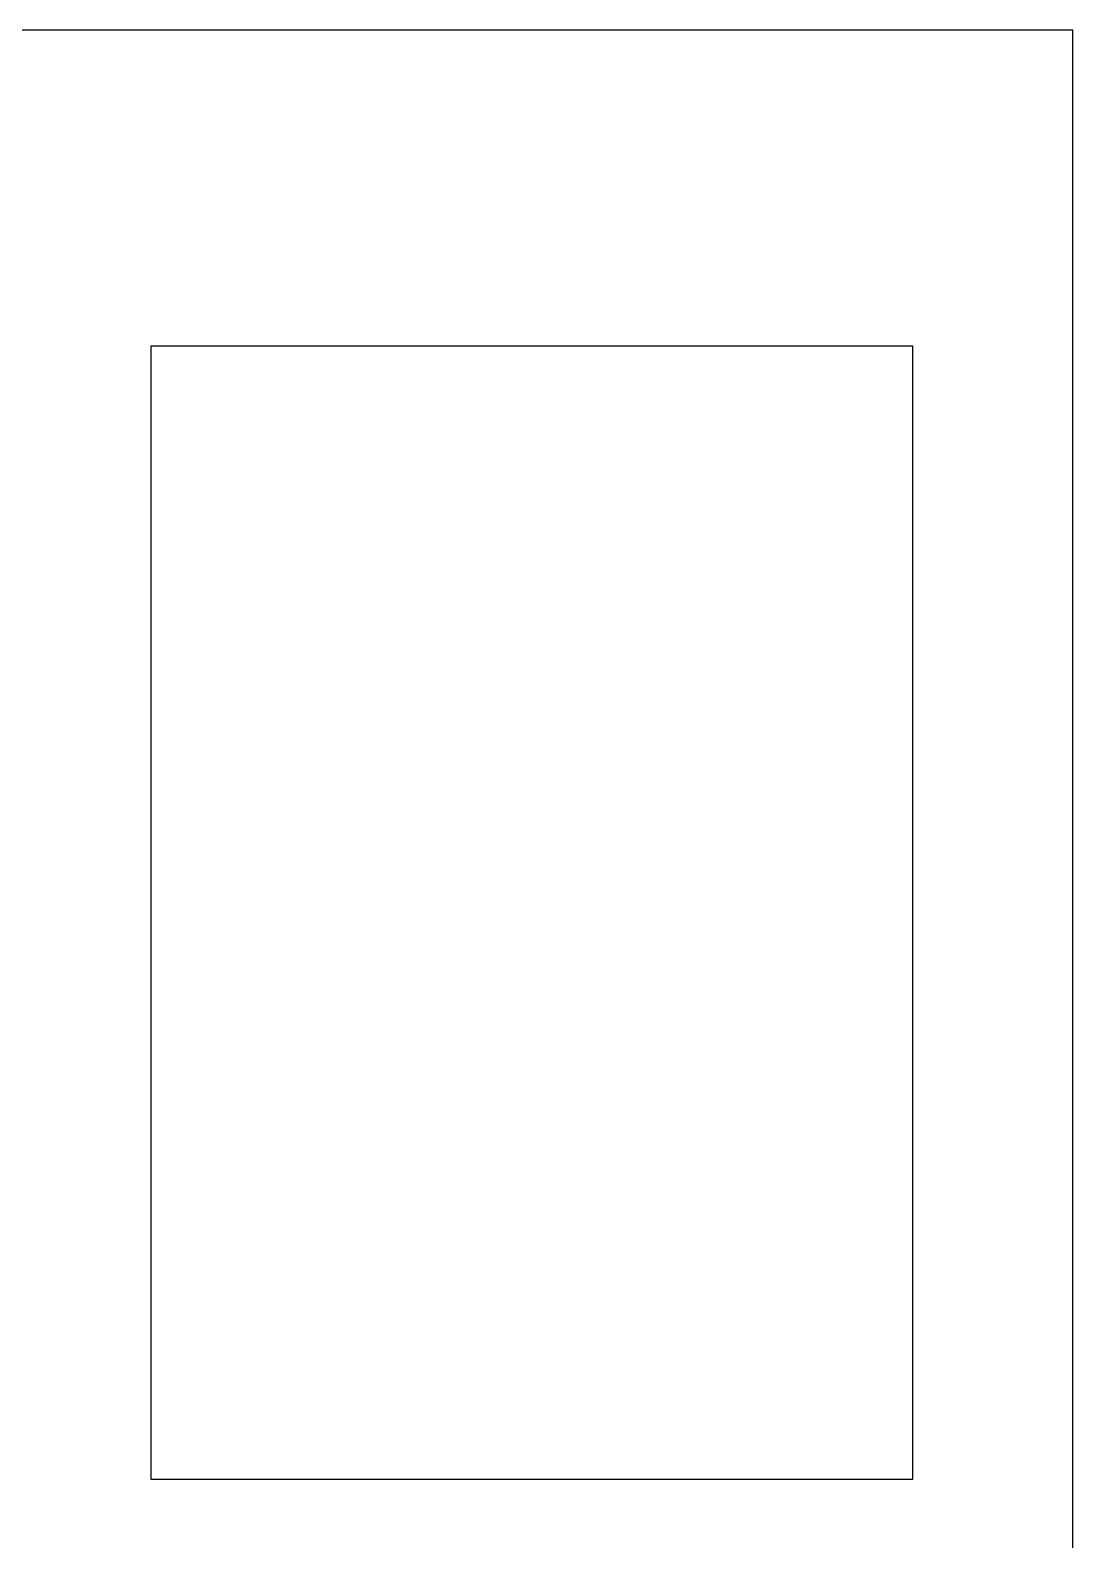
# Model space of a CAD drawing. Header units: metres. Extents: x 151 to 270, y 180 to 223.
# Drawn here: x 179.423 to 179.975, y 210.553 to 211.353 of the extents above; entities that cross this region are included whole.
import ezdxf

# ---------------------------------------------------------------- set-up
doc = ezdxf.new("R2010")
doc.units = ezdxf.units.M
doc.layers.add('1-AREA DE PRODUCCION', color=7, linetype='Continuous')

msp = doc.modelspace()

# ---------------------------------------------------------------- linework, layer by layer
at = {"layer": '1-AREA DE PRODUCCION', "color": 0}
for p, q in [((179.97515, 211.35282), (178.46996, 211.35282)), ((179.97515, 209.85282), (179.97515, 211.35282))]:
    msp.add_line(p, q, dxfattribs=at)
at = {"layer": '1-AREA DE PRODUCCION', "color": 0, "lineweight": -2}
for p, q in [((179.88721, 211.18544), (179.48721, 211.18544)), ((179.48721, 211.18544), (179.48721, 210.58544)), ((179.88721, 211.18544), (179.48721, 211.18544)), ((179.48721, 211.18544), (179.48721, 210.58544)), ((179.89047, 211.18544), (179.49047, 211.18544)), ((179.89047, 211.18544), (179.49047, 211.18544)), ((179.89047, 210.58544), (179.89047, 211.18544)), ((179.89047, 210.58544), (179.89047, 211.18544)), ((179.48721, 210.58544), (179.88721, 210.58544)), ((179.48721, 210.58544), (179.88721, 210.58544)), ((179.49047, 210.58544), (179.89047, 210.58544)), ((179.49047, 210.58544), (179.89047, 210.58544))]:
    msp.add_line(p, q, dxfattribs=at)

doc.saveas('drawing.dxf')
